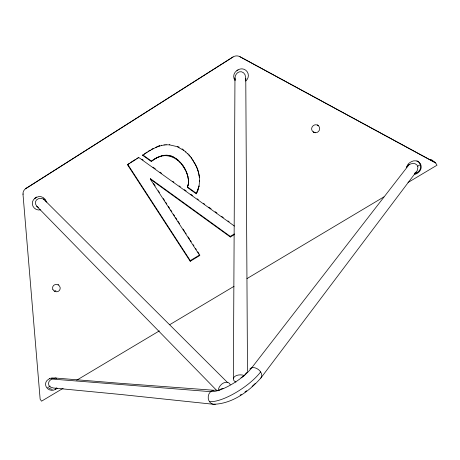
<?xml version="1.0" encoding="UTF-8"?>
<svg xmlns="http://www.w3.org/2000/svg" width="460" height="460" viewBox="0 0 460 460"><rect width="100%" height="100%" fill="white"/><g stroke="black" fill="none" stroke-linecap="round" stroke-linejoin="round"><path stroke-width="0.69" d="M233.369 378.729L234.962 78.004C235.066 74.646 237.78 71.162 241.419 71.743L243.576 72.818L245.048 74.75L245.772 78.367L247.492 371.565M199.743 255.524L199.761 254.88L190.267 260.624L190.227 261.286L199.743 255.524L150.362 179.204L150.5 178.739L230.276 236.405L230.333 237.009L234.41 234.542M196.27 193.798L197.932 190.233L199.036 185.926L196.27 193.798L187.421 187.45L188.393 183.609L187.421 187.45M199.013 186.415L199.577 180.688L199.559 181.159L199.163 175.283L197.783 169.843L195.902 165.347M198.363 188.968L198.386 188.473M199.145 175.749L198.588 172.534M197.932 190.233L197.955 189.738M197.432 191.475L197.461 190.975M196.886 192.654L196.914 192.153M198.565 172.994L197.783 169.843M197.76 170.292L196.788 167.244M196.759 167.687L195.609 164.714M195.58 165.157L192.677 159.723M192.32 159.637L191.262 157.671L194.241 162.69M188.341 184.092L188.554 181.89L188.508 182.367C188.56 172.028 182.206 161.655 173.138 156.78C165.813 153.013 157.538 156.601 151.461 161.103L151.323 161.535L142.571 155.256L142.732 154.842L151.461 161.103M187.985 185.794L188.031 185.305M188.531 180.147L188.485 180.625C186.455 162.173 167.779 146.849 151.323 161.535M188.278 178.739L188.324 178.267M187.898 176.858L187.945 176.393M191.222 158.09L190.106 156.17M187.364 175.007L187.41 174.547M186.875 173.633L186.921 173.178M190.066 156.584L189.02 154.87L189.744 155.739M186.317 172.281L186.369 171.827M188.974 155.29L187.87 153.617M185.029 169.654L185.081 169.205M184.011 167.877L184.069 167.434M187.824 154.031L185.823 152.099L185.874 151.691M182.919 166.158L182.977 165.721M185.823 152.099L182.091 148.821M181.343 164.001L181.407 163.564M179.601 162L179.67 161.569M177.916 160.39L177.991 159.965M245.398 80.437L245.772 78.367M176.071 158.947L176.145 158.527M174.11 157.734L174.19 157.314M173.052 157.199L173.138 156.78M171.959 156.728L172.052 156.314M170.901 156.354L170.993 155.94M169.826 156.055L169.918 155.635M168.205 155.75L168.302 155.33M142.571 155.256C150.656 149.971 159.528 143.922 169.677 144.894L169.774 144.503M166.566 155.606L166.669 155.192M164.921 155.635L165.025 155.215M163.294 155.819L163.403 155.399M165.939 144.871L166.043 144.48M161.316 156.273L161.431 155.854M164.082 145.055L164.191 144.664M159.401 156.946L159.522 156.526M161.333 145.567L161.448 145.176M157.987 157.579L158.108 157.159M156.601 158.292L156.728 157.872M159.649 146.027L159.769 145.636L158.119 146.188L157.998 146.585M154.802 159.333L154.934 158.907M153.629 160.057L153.761 159.631M155.445 147.643L157.487 146.452M152.961 148.879L153.099 148.477M149.994 150.564L150.138 150.161L148.206 151.346M55.269 389.453L56.304 388.832L56.655 387.901L55.62 388.522L55.269 389.453A6.273 5.848 16.8 0 1 46.609 387.544A6.273 5.848 16.8 0 1 48.288 379.448L49.323 378.827A6.279 5.848 16.8 0 1 54.447 378.212M144.256 154.186L147.119 152.041M49.323 378.827L49.507 378.373M190.227 261.286L127.483 164.737L129.473 163.168M54.619 291.312L54.981 290.593L56.005 290.973M58.144 284.878L58.38 284.406M241.011 377.798L244.398 375.578L246.29 372.991L247.451 372.284M406.284 167.515C407.957 164.484 411.746 162.857 415.075 163.725L417.001 165.031L417.939 167.032L417.312 170.441L260.814 378.08C248.848 391.575 232.179 403.811 213.503 404.282L121.515 394.559L53.366 387.993L50.232 387.004L48.886 385.399L48.507 383.318L49.122 381.317L51.411 379L55.045 378.005L119.715 383.26L213.612 390.252L216.401 390.126L36.697 206.183L35.581 204.125L35.472 201.836L36.478 199.916C39.531 196.937 45.005 198.57 46.839 202.107M409.17 164.525L251.746 367.776A28.618 9.05 -33.5 0 1 244.795 374.975M40.572 209.84A6.584 6.319 32.9 0 1 35.15 198.197L36.645 197.006M35.15 198.197L35.569 197.685L34.391 198.657M63.135 388.292L41.544 401.178L40.146 399.188L23 194.287L23.299 193.953M23 194.287A6.607 6.336 34.9 0 1 25.817 188.565L233.07 56.948A6.871 6.768 -66.1 0 1 239.896 56.695L435.695 162.978L437 165.209L408.003 182.511M255.363 383.353L252.063 386.44M414.425 173.426L416.076 172.126M216.28 390.149L218.333 390.718L221.254 388.878L223.048 388.326M25.375 188.755L26.26 188.077M244.927 392.029L246.658 390.77M25.817 188.565L233.07 56.948M235.158 80.69A6.837 6.745 -60.6 0 1 236.9 70.616L238.056 69.885A6.842 6.745 -60.5 0 1 247.192 71.743A6.842 6.745 -60.5 0 1 245.669 81.046M130.669 162.42L135.458 159.413M136.654 158.66L138.448 157.533M127.483 164.737L138.88 157.573L234.41 226.067M240.103 395.128L241.322 394.387M230.276 236.405L234.347 233.944M406.795 167.037A6.802 6.463 -34 0 1 410.073 162.472L411.24 161.77A6.808 6.463 -34.1 0 1 420.371 163.84A6.808 6.463 -34.1 0 1 417.812 172.908L416.645 173.604A6.802 6.463 -34 0 1 414.868 174.357M50.197 386.112L48.967 386.848A6.239 1.42 -35.5 0 0 47.627 387.711M417.714 166.192L420.796 164.346M414.972 173.702A6.785 6.446 -34.1 0 0 416.133 173.144L417.295 172.448A6.791 6.452 -34.2 0 0 420.704 166.336A6.791 6.452 -34.2 0 0 416.869 160.827M76.711 380.19L159.379 330.866M169.867 324.605L234.025 286.321M246.986 278.593L383.945 196.868M151.323 149.488L152.507 148.816M51.411 379L210.651 391.667A28.692 9.073 -33.5 0 0 217.885 390.609M169.677 144.894L176.905 146.573L183.661 150.334M52.285 389.396L48.898 388.412M55.045 378.005L56.695 378.264M314.393 132.284L313.341 131.876L313.599 132.238M177.543 146.429L179.239 147.177M435.131 162.541L239.896 56.695M141.956 159.24L143.117 160.068M152.996 167.152L155.319 168.82M159.971 172.155L161.713 173.403M172.753 181.32L173.914 182.154M179.141 185.903L180.303 186.737M184.374 189.658L186.116 190.906M190.762 194.241L192.51 195.488M197.156 198.823L198.317 199.657M203.55 203.406L204.711 204.24M208.777 207.155L211.1 208.823M215.171 211.738L216.913 212.992M221.559 216.321L223.301 217.574M227.953 220.909L229.114 221.737M187.467 186.961L196.299 193.298M150.362 179.204L230.333 237.009M36.697 206.183L38.416 207.46M318.337 125.591L317.446 124.901L317.716 125.246M435.695 162.978L431.56 159.758A6.722 1.593 -29.6 0 0 430.117 159.695M417.295 172.448L417.812 172.908M416.133 173.144L416.645 173.604M43.412 198.939L227.286 382.272M127.679 164.3L190.267 260.624M150.5 178.739L151.668 180.533M153.605 183.534L155.158 185.932M158.263 190.727L159.424 192.527M163.306 198.519L164.467 200.318M165.629 202.118L166.796 203.918M168.343 206.316L169.51 208.115M170.671 209.909L171.839 211.709M173.386 214.107L174.553 215.907M175.714 217.706L176.881 219.506M178.043 221.306L179.595 223.704M183.086 229.097L184.638 231.495M185.414 232.697L186.185 233.893M188.129 236.894L189.681 239.292M190.452 240.488L191.228 241.69M193.171 244.685L193.947 245.887M195.494 248.285L196.27 249.481M197.823 251.879L198.99 253.678M194.603 162.874L195.276 164.099M238.056 69.885L236.9 70.616M234.962 78.004L235.33 79.81M199.163 175.283L199.41 177.307M36.231 197.518A6.584 6.325 32.9 0 1 46.172 201.514M57.224 388.159A6.279 5.848 16.8 0 1 56.304 388.832M235.945 382.151A7.095 4.14 0.7 0 1 234.767 376.475A7.095 4.14 0.7 0 1 244.398 375.578M243.834 375.803A28.618 9.05 -33.5 0 1 218.862 390.304M249.872 369A7.119 4.893 38.2 0 1 258.681 369.742A7.119 4.893 38.2 0 1 260.814 378.08M260.636 371.927A35.518 11.454 -33.6 0 1 209.427 401.62M215.314 404.231A7.078 6.158 -86.5 0 1 208.242 398.354A7.078 6.158 -86.5 0 1 213.612 390.252M218.333 390.718A7.078 4.882 -45.7 0 1 223.497 382.99A7.078 4.882 -45.7 0 1 230.242 384.79M315.41 132.744A4.071 3.962 -37.9 0 0 319.263 126.862A4.071 3.962 -37.9 0 0 312.294 126.626A4.071 3.962 -37.9 0 0 315.41 132.744M52.889 289.501A3.858 3.668 22.1 0 0 59.495 290.352A3.858 3.668 22.1 0 0 56.758 284.435A3.858 3.668 22.1 0 0 52.889 289.501"/></g></svg>
